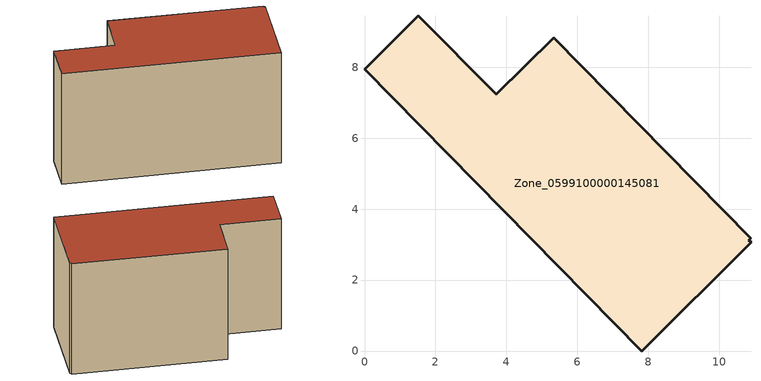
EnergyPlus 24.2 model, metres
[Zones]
Zone_0599100000145081
 floor ground (C_G): 10.89,3.07 7.82,0 0,7.94 1.51,9.44 3.71,7.23 5.33,8.83 10.89,3.18 10.83,3.13 z0
 wall outside (C_F): 3.71,7.23 1.51,9.44 0,7.94 7.82,0 10.89,3.07 10.83,3.13 10.89,3.18 5.33,8.83 3.71,7.23 z0:6.54
 roof outside (C_R): 7.82,0 10.89,3.07 10.83,3.13 10.89,3.18 5.33,8.83 3.71,7.23 1.51,9.44 0,7.94 z6.54
[BUILDING]
Pand.0599100000145081: North Axis=0; Terrain=City; Loads Convergence Tolerance Value=0.04; Temperature Convergence Tolerance Value=0.4; Solar Distribution=FullExterior; Maximum Number of Warmup Days=25; Minimum Number of Warmup Days=1
[Site:Location]
Rotterdam.The.Hague.AP_ZH_NLD Design_Conditions: Latitude=51.96; Longitude=4.45; Time Zone=1; Elevation=-4.5
[SITE:GROUNDTEMPERATURE:BUILDINGSURFACE]
18, 18, 18, 18, 18, 18, 18, 18, 18, 18, 18, 18
[MATERIAL] Thermal Absorptance=0.9; Solar Absorptance=0.7; Visible Absorptance=0.7
Name | Roughness | Thickness | Conductivity | Density | Specific Heat
G.TI.1946 | MediumSmooth | 0.15 | 1 | 540 | 1210
F.TI.1946 | Rough | 0.3 | 0.857143 | 1920 | 840
R.TI.1946 | MediumRough | 0.2 | 0.1 | 1500 | 1000
[CONSTRUCTION]
C_G: G.TI.1946
C_F: F.TI.1946
C_R: R.TI.1946
[ZONE]
Zone_0599100000145081: Type=1; Multiplier=1; Ceiling Height=Autocalculate; Volume=Autocalculate; Floor Area=autocalculate; Part of Total Floor Area=Yes
[ZONEINFILTRATION:DESIGNFLOWRATE]
Infil_Zone_0599100000145081: Zone or ZoneList or Space or SpaceList=Zone_0599100000145081; Schedule=AlwaysOn; Design Flow Rate Calculation Method=Flow/Area; Flow Rate per Floor Area=0.003; Constant Term Coefficient=1; Temperature Term Coefficient=0; Velocity Term Coefficient=0; Velocity Squared Term Coefficient=0
[HVACTEMPLATE:ZONE:IDEALLOADSAIRSYSTEM]
Zone_0599100000145081: Maximum Heating Supply Air Temperature=50; Minimum Cooling Supply Air Temperature=13; Maximum Heating Supply Air Humidity Ratio=0.0156; Minimum Cooling Supply Air Humidity Ratio=0.0077; Heating Limit=NoLimit; Cooling Limit=NoLimit; Dehumidification Control Type=ConstantSensibleHeatRatio; Cooling Sensible Heat Ratio=0.7; Dehumidification Setpoint=60; Humidification Control Type=None; Humidification Setpoint=30; Outdoor Air Method=None; Outdoor Air Flow Rate per Person=0.00944; Outdoor Air Flow Rate per Zone Floor Area=0; Outdoor Air Flow Rate per Zone=0; Demand Controlled Ventilation Type=None; Outdoor Air Economizer Type=NoEconomizer; Heat Recovery Type=None; Sensible Heat Recovery Effectiveness=0.7; Latent Heat Recovery Effectiveness=0.65
[ZONECONTROL:THERMOSTAT]
ThermostatControl_Zone_0599100000145081: Zone or ZoneList=Zone_0599100000145081; Control Type Schedule=DualSetpointControlType; Control 1=Thermostat_Zone_0599100000145081; Temperature Difference Between Cutout And Setpoint=0
[THERMOSTATSETPOINT:DUALSETPOINT]
Thermostat_Zone_0599100000145081: Heating Setpoint Temperature Schedule=HeatingSetpoint_Zone_0599100000145081; Cooling Setpoint Temperature Schedule=CoolingSetpoint_Zone_0599100000145081
[SCHEDULE:COMPACT]
HeatingSetpoint_Zone_0599100000145081: Through: 12/31, For: AllDays, Until: 24:00, 21
CoolingSetpoint_Zone_0599100000145081: Through: 12/31, For: AllDays, Until: 24:00, 24
DualSetpointControlType: Through: 12/31, For: AllDays, Until: 24:00, 4
AlwaysOn: Through: 12/31, For: AllDays, Until: 24:00, 1
